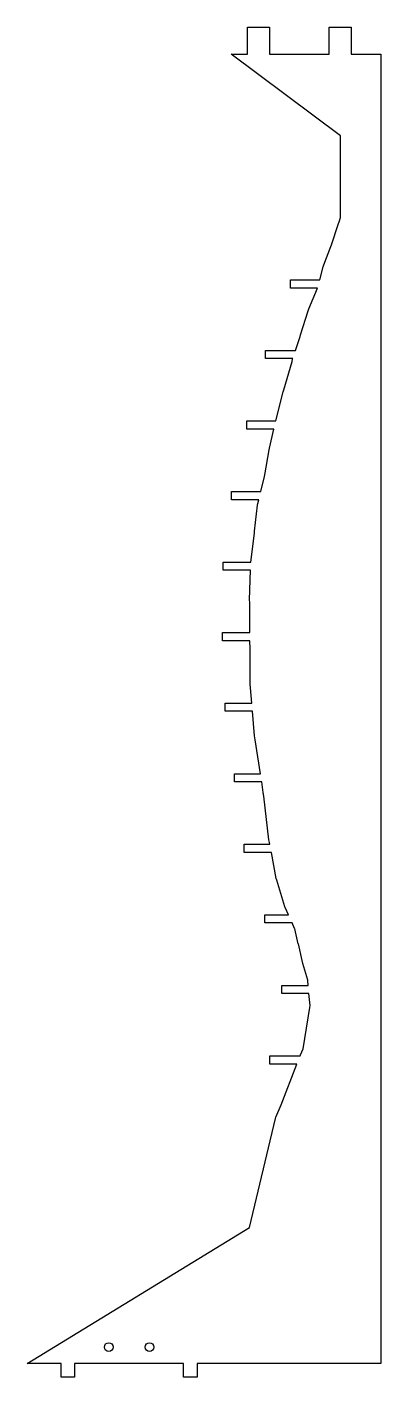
# Model space of a CAD drawing. Header units: metres. Extents: x -130 to 0, y -95 to 401.
import ezdxf

# ---------------------------------------------------------------- set-up
doc = ezdxf.new("R2010")
doc.units = ezdxf.units.M

msp = doc.modelspace()

# ---------------------------------------------------------------- linework, layer by layer
msp.add_lwpolyline([(-38.73, 0), (-38.56, 0.52), (-38.56, 0.52), (-36.7, 5.07), (-36.7, 5.07), (-30.88, 20), (-40.88, 20), (-40.88, 23), (-29.71, 23), (-29.55, 23.41), (-29.55, 23.41), (-28.62, 25.61), (-28.62, 25.61), (-26.13, 40.82), (-26.13, 40.82), (-26.02, 41.55), (-26.02, 41.55), (-26.44, 45.93), (-36.44, 45.93), (-36.44, 48.93), (-26.73, 48.93), (-26.9, 50.68), (-26.9, 50.68), (-26.91, 50.85), (-26.91, 50.85), (-28.67, 57.01), (-28.67, 57.01), (-28.99, 58.07), (-28.99, 58.07), (-28.99, 58.09), (-28.99, 58.09), (-30.35, 64.17), (-30.35, 64.17), (-30.37, 64.25), (-30.37, 64.25), (-31.7, 69.67), (-31.7, 69.67), (-31.73, 69.83), (-31.73, 69.83), (-32.65, 71.86), (-42.65, 71.86), (-42.65, 74.86), (-33.99, 74.86), (-35.19, 77.51), (-35.19, 77.51), (-35.27, 77.83), (-35.27, 77.83), (-38.31, 87.65), (-38.31, 87.65), (-38.47, 88.23), (-38.47, 88.23), (-40.25, 97.78), (-50.25, 97.78), (-50.25, 100.78), (-40.8, 100.78), (-40.92, 101.43), (-40.92, 101.43), (-41.14, 102.37), (-41.14, 102.37), (-42.99, 118.48), (-42.99, 118.48), (-43.22, 119.82), (-43.22, 119.82), (-43.82, 123.71), (-53.82, 123.71), (-53.82, 126.71), (-44.28, 126.71), (-46.2, 139.16), (-46.2, 139.16), (-46.46, 140.65), (-46.46, 140.65), (-47.22, 149.64), (-57.22, 149.64), (-57.22, 152.64), (-47.48, 152.64), (-47.96, 158.31), (-47.96, 158.31), (-48.09, 159.59), (-48.09, 159.59), (-48.09, 173.6), (-48.09, 173.6), (-48.15, 174.74), (-48.15, 174.74), (-48.15, 175.57), (-58.15, 175.57), (-58.15, 178.57), (-48.17, 178.57), (-48.22, 189.58), (-48.22, 189.58), (-48.23, 190.63), (-48.23, 190.63), (-47.91, 201.49), (-57.91, 201.49), (-57.91, 204.49), (-47.76, 204.49), (-46.47, 215.17), (-46.47, 215.17), (-46.4, 215.85), (-46.4, 215.85), (-45.32, 225.39), (-45.32, 225.39), (-45.22, 226.04), (-45.22, 226.04), (-44.88, 227.42), (-54.88, 227.42), (-54.88, 230.42), (-44.15, 230.42), (-42.81, 235.96), (-42.81, 235.96), (-42.68, 236.58), (-42.68, 236.58), (-41.11, 245.71), (-41.11, 245.71), (-40.98, 246.33), (-40.98, 246.33), (-39.31, 253.35), (-49.31, 253.35), (-49.31, 256.35), (-38.57, 256.35), (-35.91, 267.11), (-35.91, 267.11), (-35.73, 267.81), (-35.73, 267.81), (-32.68, 278.25), (-32.68, 278.25), (-32.44, 279.07), (-32.44, 279.07), (-32.37, 279.28), (-42.37, 279.28), (-42.37, 282.28), (-31.39, 282.28), (-29.73, 287.34), (-29.73, 287.34), (-29.51, 287.97), (-29.51, 287.97), (-26.69, 296.88), (-26.69, 296.88), (-26.44, 297.54), (-26.44, 297.54), (-23.27, 305.21), (-33.27, 305.21), (-33.27, 308.21), (-22.44, 308.21), (-21.27, 313.02), (-21.27, 313.02), (-21.01, 313.72), (-21.01, 313.72), (-18.47, 320.43), (-18.47, 320.43), (-18.17, 321.12), (-18.17, 321.12), (-15.73, 328.59), (-15.73, 328.59), (-15.29, 329.84), (-15.29, 329.84), (-14.91, 331.13), (-14.91, 361.13), (-55, 391.13), (-49, 391.13), (-49, 401.13), (-41, 401.13), (-41, 391.13), (-19, 391.13), (-19, 401.13), (-11, 401.13), (-11, 391.13), (0, 391.13), (0, 331.13), (0, 0), (0, -90), (-67.5, -90), (-67.5, -95), (-72.5, -95), (-72.5, -90), (-112.5, -90), (-112.5, -95), (-117.5, -95), (-117.5, -90), (-130, -90), (-48.23, -40)], close=True)
for centre in [(-100, -84), (-85, -84)]:
    msp.add_circle(centre, 1.6)

doc.saveas('drawing.dxf')
